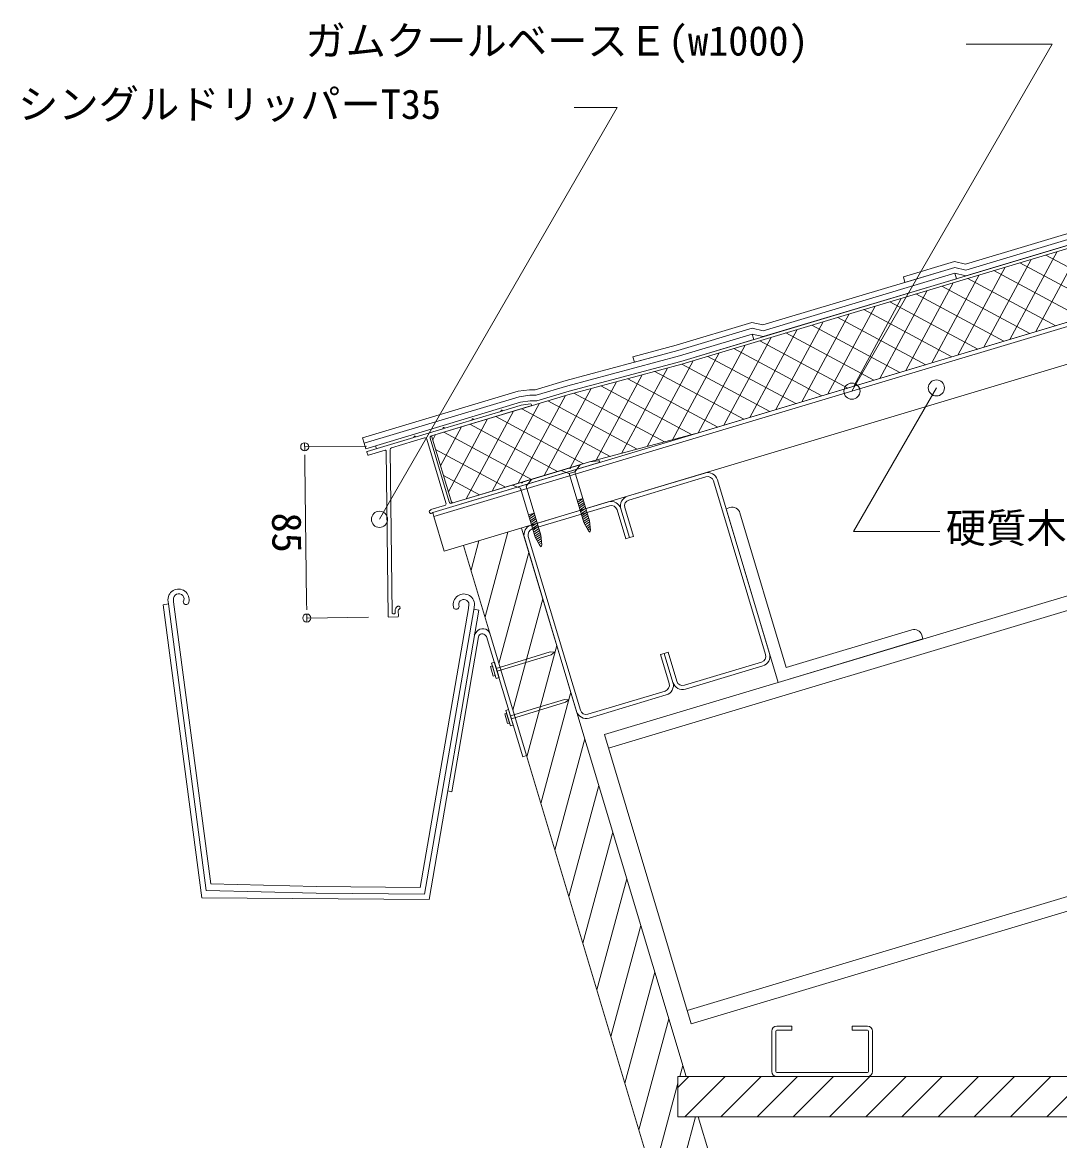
# Model space of a CAD drawing. Units: millimetres, scale not verified. Extents: x -1380 to 1380, y -955 to 955.
# Drawn here: x 35 to 549, y -583 to -28 of the extents above; entities that cross this region are included whole.
import ezdxf
from ezdxf.enums import TextEntityAlignment as Align

# ---------------------------------------------------------------- set-up
doc = ezdxf.new("R2010")
doc.units = ezdxf.units.MM
doc.header["$LTSCALE"] = 3
doc.linetypes.add('USER1', pattern=[19.05, 12.7, -6.35])
for name, color, linetype, lineweight in [('0-0_0', 7, 'Continuous', 9), ('0-1_HATCH', 9, 'Continuous', 18), ('0-3_BOUSUI', 1, 'Continuous', 18), ('0-4_MOJI', 7, 'Continuous', 18), ('0-5_sunpo', 7, 'Continuous', 18), ('0-6_KANAMONO_SCREW', 4, 'Continuous', 18), ('0-7_dannnetu', 6, 'Continuous', 18), ('0-8_KANAMONO', 4, 'Continuous', 18), ('0-9_single', 6, 'Continuous', 18), ('0-A_HAISUI', 7, 'Continuous', 9), ('0-B_TEKKOTU', 7, 'Continuous', 18), ('0-C_doubuti', 5, 'Continuous', 18), ('0-D_bo-do', 3, 'Continuous', 18)]:
    doc.layers.add(name, color=color, linetype=linetype, lineweight=lineweight)
doc.styles.add('ＭＳ ゴシック', font='')
doc.styles.get('ＭＳ ゴシック').set_extended_font_data('MS Gothic')

# ---------------------------------------------------------------- blocks, each defined once
blk = doc.blocks.new('_DOT')
at = {"layer": '0-0_0'}
for p, q in [((-0.5, 0), (-1, 0)), ((0.25, 0), (-0.25, 0))]:
    blk.add_line(p, q, dxfattribs=at)
blk.add_circle((0, 0), 0.25, dxfattribs=at)

msp = doc.modelspace()

# ---------------------------------------------------------------- linework, layer by layer
at = {"layer": '0-1_HATCH'}
for p, q in [((537.759, -181.729), (561.225, -138.148)), ((524.856, -185.6), (548.323, -142.019)), ((586.273, -167.175), (542.692, -143.708)), ((499.052, -193.341), (522.518, -149.76)), ((511.954, -189.471), (535.421, -145.89)), ((573.37, -171.046), (529.789, -147.579)), ((486.149, -197.212), (509.616, -153.631)), ((547.566, -178.787), (503.985, -155.32)), ((560.468, -174.917), (516.887, -151.45)), ((473.247, -201.083), (496.714, -157.502)), ((534.664, -182.658), (491.082, -159.191)), ((447.443, -208.824), (470.909, -165.243)), ((460.345, -204.954), (483.812, -161.372)), ((521.761, -186.529), (478.18, -163.062)), ((434.54, -212.695), (458.007, -169.114)), ((495.957, -194.27), (452.376, -170.803)), ((508.859, -190.399), (465.278, -166.933)), ((408.736, -220.436), (432.202, -176.855)), ((421.638, -216.566), (445.105, -172.984)), ((483.054, -198.141), (439.473, -174.674)), ((395.833, -224.307), (419.3, -180.726)), ((457.25, -205.882), (413.669, -182.415)), ((470.152, -202.011), (426.571, -178.545)), ((370.059, -231.993), (393.496, -188.467)), ((382.931, -228.178), (406.398, -184.597)), ((444.348, -209.753), (400.766, -186.286)), ((357.417, -235.38), (380.593, -192.338)), ((418.543, -217.494), (374.962, -194.027)), ((431.445, -213.623), (387.864, -190.157)), ((332.133, -242.155), (354.933, -199.811)), ((344.775, -238.768), (367.691, -196.209)), ((405.641, -221.365), (362.06, -197.898)), ((319.49, -245.542), (342.291, -203.198)), ((379.836, -229.106), (335.234, -205.089)), ((392.738, -225.235), (348.649, -201.495)), ((293.755, -253.156), (317.007, -209.973)), ((306.657, -249.285), (329.649, -206.586)), ((366.752, -232.879), (321.818, -208.684)), ((280.853, -257.026), (304.319, -213.445)), ((339.922, -240.068), (295.431, -216.112)), ((353.337, -236.473), (308.403, -212.279)), ((255.048, -264.768), (278.515, -221.187)), ((267.95, -260.897), (291.417, -217.316)), ((326.506, -243.662), (282.529, -219.982)), ((246.133, -261.234), (265.613, -225.057)), ((313.208, -247.32), (269.627, -223.853)), ((238.391, -235.43), (239.808, -232.799)), ((242.262, -248.332), (252.71, -228.928)), ((287.403, -255.061), (243.822, -231.594)), ((300.305, -251.19), (256.724, -227.724)), ((274.501, -258.932), (239.843, -240.27)), ((261.599, -262.802), (243.714, -253.172)), ((248.696, -266.673), (247.585, -266.075)), ((264.33, -323.283), (275.589, -281.261)), ((257.385, -300.133), (261.292, -285.55)), ((271.275, -346.433), (286.051, -291.285)), ((278.22, -369.583), (292.996, -314.435)), ((285.165, -392.733), (299.941, -337.585)), ((292.11, -415.883), (306.886, -360.735)), ((299.055, -439.033), (313.831, -383.885)), ((306, -462.183), (320.776, -407.035)), ((312.945, -485.332), (327.721, -430.185)), ((319.89, -508.482), (334.666, -453.335)), ((326.835, -531.632), (341.611, -476.485)), ((333.78, -554.782), (348.556, -499.635)), ((340.725, -577.932), (355.501, -522.785)), ((360.973, -551.432), (362.446, -545.935)), ((350.481, -590.589), (360.095, -554.708)), ((360.095, -556.83), (365.493, -551.432)), ((363.454, -571.432), (383.454, -551.432)), ((381.414, -571.432), (401.414, -551.432)), ((399.375, -571.432), (419.375, -551.432)), ((417.335, -571.432), (437.335, -551.432)), ((435.296, -571.432), (455.296, -551.432)), ((453.257, -571.432), (473.257, -551.432)), ((471.217, -571.432), (491.217, -551.432)), ((489.178, -571.432), (509.178, -551.432)), ((507.138, -571.432), (527.138, -551.432)), ((525.099, -571.432), (545.099, -551.432)), ((543.059, -571.432), (563.059, -551.432)), ((363.629, -590.589), (368.762, -571.432))]:
    msp.add_line(p, q, dxfattribs=at)
at = {"layer": '0-3_BOUSUI'}
for p, q in [((238.368, -271.546), (900.043, -73.044)), ((209.978, -238.407), (210.409, -239.844)), ((238.368, -271.546), (238.943, -273.462))]:
    msp.add_line(p, q, dxfattribs=at)
msp.add_lwpolyline([(205.189, -239.844), (281.925, -216.823), (286.728, -216.154), (290.071, -216.154), (306.165, -211.326), (361.544, -196.487), (900.043, -34.937)], dxfattribs=at)
at = {"layer": '0-4_MOJI'}
for p, q in [((446.427, -211.288), (545.83, -39.117)), ((545.83, -39.117), (503.03, -39.117)), ((211.953, -274.899), (329.919, -70.577)), ((329.919, -70.577), (308.519, -70.577))]:
    msp.add_line(p, q, dxfattribs=at)
msp.add_lwpolyline([(488.326, -209.675), (447.185, -280.934), (489.985, -280.934)], dxfattribs=at)
for centre in [(446.427, -211.288), (488.326, -209.675), (211.953, -274.899)]:
    msp.add_circle(centre, 4, dxfattribs=at)
at = {"layer": '0-5_sunpo'}
for p, q in [((205.495, -238.525), (174.853, -238.899)), ((175.792, -315.894), (174.95, -246.899)), ((206.532, -323.519), (175.89, -323.893))]:
    msp.add_line(p, q, dxfattribs=at)
for points in [[(385.877, -269.067), (383.961, -269.642), (409.823, -355.846), (481.66, -334.295), (481.085, -332.379)], [(476.104, -329.698), (413.846, -348.375), (390.858, -271.749)]]:
    msp.add_lwpolyline(points, dxfattribs=at)
for centre in [(387.026, -272.898), (477.254, -333.529)]:
    msp.add_arc(centre, 4, 16.69924, 106.69924, dxfattribs=at)
at = {"layer": '0-6_KANAMONO_SCREW', "linetype": 'USER1'}
for p, q in [((302.928, -250.404), (310.591, -248.105)), ((278.779, -257.648), (286.442, -255.35))]:
    msp.add_line(p, q, dxfattribs=at)
at = {"layer": '0-6_KANAMONO_SCREW'}
for p, q in [((277.821, -257.936), (287.4, -255.062)), ((287.4, -255.062), (284.781, -258.514)), ((308.93, -251.27), (306.056, -252.132)), ((306.056, -252.132), (313.345, -276.428)), ((281.908, -259.376), (277.821, -257.936)), ((281.908, -259.376), (289.197, -283.673)), ((284.781, -258.514), (292.07, -282.811)), ((310.054, -265.456), (312.927, -264.594)), ((312.927, -264.594), (310.341, -266.414)), ((313.215, -265.552), (310.628, -267.372)), ((313.502, -266.51), (310.916, -268.329)), ((313.785, -267.455), (311.199, -269.275)), ((314.073, -268.413), (311.487, -270.232)), ((314.36, -269.37), (311.774, -271.19)), ((314.648, -270.328), (312.061, -272.148)), ((314.935, -271.286), (312.349, -273.106)), ((289.066, -272.796), (286.48, -274.616)), ((289.353, -273.754), (286.767, -275.574)), ((289.637, -274.699), (287.05, -276.519)), ((289.924, -275.657), (287.338, -277.477)), ((290.211, -276.615), (287.625, -278.435)), ((315.222, -272.244), (312.636, -274.064)), ((315.51, -273.202), (312.923, -275.022)), ((315.797, -274.16), (313.211, -275.979)), ((313.345, -276.428), (315.652, -280.637)), ((316.084, -275.117), (313.589, -276.873)), ((316.267, -276.149), (314.048, -277.71)), ((316.356, -277.246), (314.507, -278.547)), ((290.499, -277.573), (287.913, -279.393)), ((290.786, -278.531), (288.2, -280.351)), ((291.073, -279.489), (288.487, -281.308)), ((291.361, -280.446), (288.775, -282.266)), ((291.648, -281.404), (289.062, -283.224)), ((291.935, -282.362), (289.44, -284.118)), ((292.07, -282.811), (292.461, -287.595)), ((316.446, -278.343), (314.966, -279.385)), ((316.536, -279.44), (315.424, -280.222)), ((315.652, -280.637), (316.373, -281.299)), ((292.118, -283.394), (289.899, -284.955)), ((292.207, -284.491), (290.358, -285.792)), ((292.297, -285.588), (290.817, -286.629)), ((292.387, -286.685), (291.276, -287.466)), ((292.461, -287.595), (292.224, -288.543))]:
    msp.add_line(p, q, dxfattribs=at)
for points in [[(306.056, -252.132), (301.97, -250.691), (311.548, -247.817)], [(311.548, -247.817), (308.93, -251.27), (316.219, -275.566)], [(285.905, -272.701), (288.778, -271.839), (286.192, -273.659)], [(316.219, -275.566), (316.61, -280.35), (316.373, -281.299)], [(289.197, -283.673), (291.503, -287.882), (292.224, -288.543)]]:
    msp.add_lwpolyline(points, dxfattribs=at)
for points in [[(270.341, -350.322), (269.918, -348.914), (282.269, -345.119), (296.694, -340.728), (298.826, -340.871), (297.151, -342.126)], [(267.977, -347.67), (269.416, -352.458), (268.459, -352.746), (267.02, -347.958)], [(269.848, -353.895), (267.546, -346.233), (268.982, -345.802), (271.285, -353.463)], [(277.418, -373.871), (276.995, -372.463), (289.346, -368.669), (303.771, -364.278), (305.903, -364.42), (304.228, -365.675)], [(275.055, -371.219), (276.494, -376.007), (275.536, -376.295), (274.097, -371.507)], [(276.925, -377.444), (274.623, -369.783), (276.059, -369.351), (278.362, -377.012)]]:
    msp.add_lwpolyline(points, close=True, dxfattribs=at)
at = {"layer": '0-7_dannnetu'}
msp.add_line((237.784, -233.406), (247.841, -266.93), dxfattribs=at)
for points in [[(237.784, -233.406), (306.574, -212.769), (361.954, -197.93), (900.043, -36.503)], [(247.841, -266.93), (316.134, -246.442), (371.514, -231.603), (900.043, -73.044)]]:
    msp.add_lwpolyline(points, dxfattribs=at)
at = {"layer": '0-8_KANAMONO'}
for p, q in [((287.044, -218.628), (237.784, -233.406)), ((258.827, -225.318), (272.141, -221.324)), ((272.476, -220.701), (272.572, -220.673)), ((244.459, -229.628), (257.773, -225.634)), ((258.108, -225.012), (258.204, -224.983)), ((230.092, -233.939), (243.406, -229.944)), ((243.741, -229.322), (243.837, -229.293)), ((205.907, -241.194), (229.038, -234.255)), ((234.24, -234.469), (217.934, -239.361)), ((229.374, -233.632), (229.469, -233.603)), ((244.968, -266.748), (235.485, -235.139)), ((237.114, -234.651), (246.596, -266.259)), ((206.108, -242.909), (205.706, -241.568)), ((214.842, -240.602), (206.482, -243.11)), ((216.232, -323.101), (215.228, -240.885)), ((217.221, -240.331), (218.212, -321.476)), ((236.788, -270.744), (237.389, -270.108)), ((237.319, -271.931), (236.809, -271.451)), ((237.521, -270.026), (244.297, -267.993)), ((218.516, -321.773), (219.415, -321.762)), ((219.712, -321.458), (219.697, -320.258)), ((221.297, -320.239), (221.331, -323.038)), ((221.035, -323.342), (216.535, -323.397)), ((260.258, -330.634), (259.033, -332.313))]:
    msp.add_line(p, q, dxfattribs=at)
for points in [[(273.194, -221.008), (282.246, -218.292), (286.832, -217.654)], [(320.933, -246.777), (238.368, -271.546), (238.026, -271.91)], [(282.875, -256.641), (283.017, -256.377), (306.15, -249.437), (306.414, -249.579)], [(306.82, -249.457), (306.962, -249.193), (316.134, -246.442), (320.72, -245.803)], [(247.841, -266.93), (282.204, -256.621), (282.468, -256.763)], [(264.662, -332.678), (265.131, -332.988), (283.081, -392.715), (284.982, -392.082), (266.768, -331.37)], [(245.831, -409.67), (247.79, -410.075), (261.031, -333.282)]]:
    msp.add_lwpolyline(points, dxfattribs=at)
for centre, radius, start, end in [((272.054, -221.037), 0.3, 286.69932, 16.69932), ((272.533, -220.893), 0.2, 106.69932, 196.69932), ((272.629, -220.864), 0.2, 16.69932, 106.69932), ((273.108, -220.721), 0.3, 196.69932, 286.69932), ((286.901, -218.149), 0.5, 286.69932, 97.93103), ((257.687, -225.347), 0.3, 286.69932, 16.69932), ((258.166, -225.203), 0.2, 106.69932, 196.69932), ((258.262, -225.174), 0.2, 16.69932, 106.69932), ((258.741, -225.031), 0.3, 196.69932, 286.69932), ((243.32, -229.657), 0.3, 286.69932, 16.69932), ((243.798, -229.513), 0.2, 106.69932, 196.69932), ((243.894, -229.485), 0.2, 16.69932, 106.69932), ((244.373, -229.341), 0.3, 196.69932, 286.69932), ((228.952, -233.967), 0.3, 286.69932, 16.69932), ((229.431, -233.824), 0.2, 106.69932, 196.69932), ((229.527, -233.795), 0.2, 16.69932, 106.69932), ((230.006, -233.651), 0.3, 196.69932, 286.69932), ((234.528, -235.427), 1, 16.69932, 106.69932), ((238.071, -234.364), 1, 106.69932, 196.69932), ((205.993, -241.482), 0.3, 106.69932, 196.69932), ((206.395, -242.822), 0.3, 196.69932, 286.69932), ((214.928, -240.889), 0.3, 0.69932, 106.69932), ((218.221, -240.319), 1, 106.69932, 180.69932), ((306.556, -249.315), 0.3, 241.69932, 331.69932), ((320.789, -246.298), 0.5, 286.69932, 97.93103), ((282.61, -256.499), 0.3, 241.69932, 331.69932), ((247.554, -265.972), 1, 196.69932, 286.69932), ((237.152, -271.087), 0.5, 136.69932, 226.69932), ((237.662, -271.567), 0.5, 226.69932, 316.69932), ((237.607, -270.313), 0.3, 106.69932, 136.69932), ((244.01, -267.035), 1, 286.69932, 16.69932), ((218.512, -321.473), 0.3, 180.69932, 270.69932), ((219.412, -321.462), 0.3, 270.69932, 0.69932), ((222.197, -320.228), 2.5, 118.77181, 180.69932), ((221.379, -318.737), 0.8, 298.77181, 118.77181), ((222.197, -320.228), 0.9, 118.77181, 180.69932), ((216.532, -323.097), 0.3, 180.69932, 270.69932), ((221.031, -323.042), 0.3, 270.69932, 0.69932), ((263.276, -333.095), 3.895, 26.28745, 140.79717), ((262.974, -333.746), 1.997, 32.32852, 166.57306)]:
    msp.add_arc(centre, radius, start, end, dxfattribs=at)
at = {"layer": '0-9_single'}
for points in [[(766.494, -75.002), (637.043, -113.837), (631.594, -112.548), (502.862, -151.168), (497.412, -149.88), (472.748, -157.279), (471.943, -154.597), (497.326, -146.982), (502.776, -148.271), (631.508, -109.651), (636.957, -110.939), (765.689, -72.32)], [(631.594, -112.548), (502.862, -151.168), (497.412, -149.88), (402.204, -178.442), (396.754, -177.154), (359.25, -188.405), (337.741, -194.168), (338.465, -196.873), (360.015, -191.099), (396.84, -180.051), (402.29, -181.34), (497.498, -152.777), (502.948, -154.066), (632.398, -115.23)], [(204.384, -237.162), (281.326, -214.079), (286.534, -213.354), (289.693, -213.354), (305.4, -208.632), (360.78, -193.793), (396.926, -182.949), (402.376, -184.237), (498.303, -155.459), (497.498, -152.777), (402.29, -181.34), (396.84, -180.051), (360.015, -191.099), (304.634, -205.938), (289.281, -210.554), (286.339, -210.554), (280.727, -211.335), (203.579, -234.48)], [(205.189, -239.844), (281.925, -216.823), (286.728, -216.154), (290.071, -216.154), (306.165, -211.326), (361.544, -196.487), (397.731, -185.631), (396.926, -182.949), (360.78, -193.793), (305.4, -208.632), (289.66, -213.354), (286.534, -213.354), (281.326, -214.079), (204.384, -237.162)]]:
    msp.add_lwpolyline(points, close=True, dxfattribs=at)
at = {"layer": '0-A_HAISUI'}
msp.add_line((258.835, -319.774), (259.078, -317.325), dxfattribs=at)
for points in [[(106.986, -314.813), (107.24, -316.925), (125.986, -459.063), (180.486, -460.503), (234.296, -460.954), (258.835, -319.774)], [(256.376, -317.073), (256.074, -319.177), (232.141, -457.561), (180.544, -457.128), (128.272, -455.747), (109.826, -315.879), (109.708, -314.802)], [(107.24, -316.925), (104.564, -317.278), (123.746, -462.728), (236.567, -463.673), (261.346, -319.965), (258.855, -319.573)]]:
    msp.add_lwpolyline(points, dxfattribs=at)
for centre, radius, start, end in [((112.238, -314.772), 5.252, 336.85576, 180.44656), ((112.325, -314.444), 2.641, 328.14719, 187.77572), ((116.041, -315.778), 1.474, 182.34588, 314.11439), ((253.821, -317.203), 5.258, 358.67469, 201.16151), ((253.821, -317.203), 2.558, 2.92104, 202.07338), ((249.979, -318.079), 1.474, 223.94849, 356.64691)]:
    msp.add_arc(centre, radius, start, end, dxfattribs=at)
at = {"layer": '0-B_TEKKOTU'}
for p, q in [((323.618, -381.707), (900.043, -208.78)), ((325.63, -388.412), (900.043, -216.088)), ((364.709, -518.677), (900.043, -358.076)), ((366.72, -525.381), (900.043, -365.385)), ((366.72, -525.381), (323.618, -381.707))]:
    msp.add_line(p, q, dxfattribs=at)
at = {"layer": '0-C_doubuti'}
for p, q in [((335.109, -263.405), (373.422, -251.911)), ((373.997, -253.827), (335.684, -265.321)), ((379.648, -255.263), (405.509, -341.468)), ((403.593, -342.042), (377.732, -255.838)), ((325.531, -266.278), (287.218, -277.772)), ((287.792, -279.688), (326.105, -268.194)), ((283.865, -283.998), (309.727, -370.203)), ((311.642, -369.628), (285.781, -283.423)), ((351.392, -342.042), (355.702, -356.41)), ((355.223, -340.893), (359.533, -355.26)), ((363.269, -357.272), (401.582, -345.778)), ((402.157, -347.694), (363.844, -359.188)), ((353.691, -360.145), (315.378, -371.639)), ((315.952, -373.555), (354.265, -362.061)), ((416.595, -526.432), (409.095, -526.432)), ((406.595, -528.932), (406.595, -548.932)), ((408.595, -548.932), (408.595, -528.932)), ((454.595, -528.932), (454.595, -548.932)), ((456.595, -548.932), (456.595, -528.932)), ((454.095, -549.432), (409.095, -549.432)), ((409.095, -551.432), (454.095, -551.432))]:
    msp.add_line(p, q, dxfattribs=at)
for points in [[(329.841, -270.205), (334.151, -284.573), (336.067, -283.998), (331.757, -269.631)], [(333.672, -269.056), (337.982, -283.423), (336.067, -283.998), (331.757, -269.631)], [(357.618, -355.835), (353.308, -341.468), (351.392, -342.042)], [(357.618, -355.835), (353.308, -341.468), (355.223, -340.893)], [(409.095, -528.432), (416.595, -528.432), (416.595, -526.432)], [(454.095, -526.432), (446.595, -526.432), (446.595, -528.432), (454.095, -528.432)]]:
    msp.add_lwpolyline(points, dxfattribs=at)
for centre, radius, start, end in [((374.859, -256.7), 5, 16.69924, 106.69924), ((374.859, -256.7), 3, 16.69924, 106.69924), ((326.967, -271.068), 5, 16.69924, 106.69924), ((336.546, -268.194), 5, 106.69924, 196.69924), ((336.546, -268.194), 3, 106.69924, 196.69924), ((326.967, -271.068), 3, 16.69924, 106.69924), ((288.654, -282.561), 5, 106.69924, 196.69924), ((288.654, -282.561), 3, 106.69924, 196.69924), ((400.72, -342.904), 3, 286.69924, 16.69924), ((400.72, -342.904), 5, 286.69924, 16.69924), ((352.829, -357.272), 3, 286.69924, 16.69924), ((352.829, -357.272), 5, 286.69924, 16.69924), ((362.407, -354.398), 5, 196.69924, 286.69924), ((362.407, -354.398), 3, 196.69924, 286.69924), ((314.516, -368.766), 5, 196.69924, 286.69924), ((314.516, -368.766), 3, 196.69924, 286.69924), ((409.095, -528.932), 2.5, 90, 180), ((454.095, -528.932), 2.5, 0, 90), ((409.095, -528.932), 0.5, 90, 180), ((454.095, -528.932), 0.5, 0, 90), ((409.095, -548.932), 2.5, 180, 270), ((409.095, -548.932), 0.5, 180, 270), ((454.095, -548.932), 2.5, 270, 0), ((454.095, -548.932), 0.5, 270, 0)]:
    msp.add_arc(centre, radius, start, end, dxfattribs=at)
at = {"layer": '0-D_bo-do'}
for p, q in [((238.943, -273.462), (900.043, -75.132)), ((900.043, -93.925), (244.115, -290.703)), ((244.115, -290.703), (238.943, -273.462)), ((364.095, -551.432), (282.428, -279.209)), ((344.521, -590.589), (253.694, -287.829)), ((360.095, -551.432), (900.043, -551.432)), ((360.095, -571.432), (360.095, -551.432)), ((360.095, -571.432), (900.043, -571.432)), ((375.842, -590.589), (370.095, -571.432))]:
    msp.add_line(p, q, dxfattribs=at)

# ---------------------------------------------------------------- block references
at = {"layer": '0-5_sunpo', "xscale": 8, "yscale": 8}
for p, rotation in [((174.853, -238.899), 90.69932), ((175.89, -323.893), 270.69932)]:
    msp.add_blockref('_DOT', p, dxfattribs=dict(at, rotation=rotation))

# ---------------------------------------------------------------- texts
at = {"layer": '0-4_MOJI', "style": 'ＭＳ ゴシック'}
for s, p in [('ガムクールベースＥ(w1000)', (175.156, -49.117)), ('シングルドリッパーT35', (32.625, -80.577)), ('硬質木片セメント板等\u300018mm以上', (492.985, -290.934))]:
    msp.add_text(s, height=14.66, dxfattribs=at).set_placement(p, align=Align.BOTTOM_LEFT)
at = {"layer": '0-5_sunpo', "style": 'ＭＳ ゴシック'}
msp.add_text('85', height=14.66, rotation=270.699, dxfattribs=at).set_placement((154.251, -271.653), align=Align.BOTTOM_LEFT)

doc.saveas('drawing.dxf')
